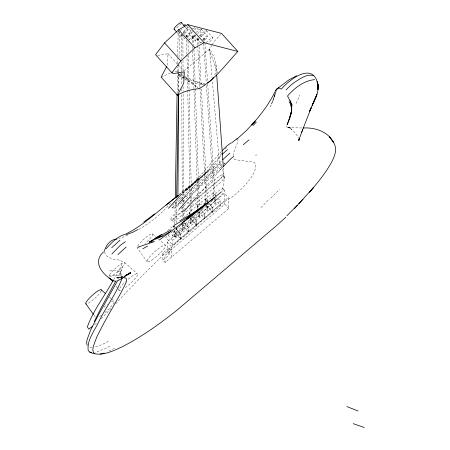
<?xml version="1.0" encoding="UTF-8"?>
<svg xmlns="http://www.w3.org/2000/svg" width="450" height="450" viewBox="0 0 450 450"><rect width="100%" height="100%" fill="white"/><g stroke="black" fill="none" stroke-linecap="round" stroke-linejoin="round"><path stroke-width="0.34" stroke-dasharray="2.25 1.69" d="M178.723 91.418L178.847 75.246L183.628 78.795M174.606 236.857L174.729 229.838M174.774 227.031L174.814 224.921M174.825 224.224L175.213 201.763M177.075 93.673L177.441 72.619M177.452 71.916L177.536 67.005M177.598 63.495L177.683 58.579M177.727 55.772L178.166 30.504M175.956 236.942A0.675 0.652 -2.1 0 0 174.982 236.312A0.675 0.652 -2.1 0 0 174.904 237.442A0.675 0.652 -2.1 0 0 175.956 236.942L176.124 227.115M176.197 222.902L176.574 201.144M178.47 90.951L178.92 64.986M179.049 57.262L179.499 31.292M233.207 155.784C233.387 149.963 237.639 145.176 238.067 139.32M167.434 65.121L168.024 53.741L157.629 55.406M223.374 167.844C224.061 175.539 225.225 183.966 221.119 190.98M185.012 76.77L204.953 85.056L178.307 75.763L178.487 71.544L175.438 71.387L172.761 72.079M272.576 102.009L275.558 92.453L275.411 93.808L270.647 106.588L274.809 94.624M118.204 279.394L119.638 276.328L122.237 266.996L121.466 269.736L116.139 280.496M274.854 94.478L273.774 97.661L276.553 90.894M214.757 75.077C218.261 66.341 214.515 56.554 209.621 49.112L184.179 70.774M296.077 103.331L299.964 95.04M113.619 279.63L121.269 266.062L122.248 261.338L118.851 260.044L113.169 259.391L107.286 256.579L104.074 251.949M211.832 45.366L209.278 49.455L217.654 73.429M212.192 44.786L214.38 41.276L220.629 34.38M221.608 152.899C219.42 157.286 217.547 161.814 213.947 165.482C202.792 175.461 192.111 186.199 179.691 194.602M197.257 196.532L222.092 167.788M186.283 195.266L213.12 164.019L221.023 155.464M191.413 195.525L221.766 160.599M170.55 203.046C161.46 213.739 150.615 222.868 138.296 229.641M216.242 197.443L211.354 201.105M221.333 151.515L189.253 188.291L197.679 178.864L187.363 189.416L199.845 177.812L195.964 181.266L209.666 169.616L179.224 194.439M101.301 318.735L110.858 308.773M115.639 303.789C142.132 275.068 169.83 247.483 199.614 222.193C210.319 214.228 219.347 203.586 231.446 197.646C239.479 191.121 247.281 184.05 252.647 175.095A81.771 15.547 -42.1 0 0 252.377 161.944L236.706 159.902L233.933 158.991L233.561 157.669M260.977 207.596L269.359 198.889M270.934 198.056L279.546 189.467M225 149.034L226.479 147.6M180.118 195.576L191.047 185.428L184.691 190.603L188.736 186.834L179.685 194.417M183.083 223.2L176.901 228.836A8.094 1.541 -42.1 0 0 172.136 235.271L173.503 236.79A8.094 1.541 -42.1 0 0 180.686 232.318L220.804 195.649A8.094 1.541 -42.1 0 0 224.522 190.817A8.094 1.541 -42.1 0 0 221.828 191.199M203.676 204.412L217.063 192.201A8.094 1.541 -42.1 0 1 222.452 188.724A8.094 1.541 -42.1 0 1 222.159 191.07M201.442 209.222L178.273 230.355A8.094 1.541 -42.1 0 0 173.503 236.79M201.96 208.749L203.507 207.343M212.231 200.711L179.314 230.799A8.094 1.541 -42.1 0 1 172.136 235.271M186.092 196.954L219.06 168.919A8.094 1.541 -42.1 0 0 222.165 165.724M180.124 203.878L220.005 169.965A8.094 1.541 -42.1 0 0 222.193 167.805M183.313 210.667L176.929 216.09A8.094 1.541 -42.1 0 1 170.764 219.285A8.094 1.541 -42.1 0 1 176.782 212.13L178.909 210.324M194.479 201.167L217.879 181.271A8.094 1.541 -42.1 0 0 222.711 175.162A8.094 1.541 -42.1 0 0 217.732 177.39L181.041 208.519M178.307 75.763L181.502 72.996M180.028 195.75L219.352 162.349L212.389 81.264M185.411 208.164L178.498 214.031A8.094 1.541 -42.1 0 0 172.479 221.186A8.094 1.541 -42.1 0 0 178.644 217.991L219.594 183.172A8.094 1.541 -42.1 0 0 224.426 177.064A8.094 1.541 -42.1 0 0 219.448 179.286L196.048 199.142M187.537 206.359L188.601 205.459M167.614 230.541L173.357 225.664L175.624 228.172M189.382 214.071L189.321 212.203L197.156 205.549L199.074 207.748M208.26 202.601L205.093 199.091L197.263 205.74L197.37 208.856M183.504 217.806L189.248 212.929L190.153 213.93M205.335 203.203L205.211 199.468L213.041 192.814L216.208 196.324M180.956 224.904L173.644 231.109L180.889 239.13L188.719 232.481L188.55 227.503L184.477 222.992M181.581 224.561L183.15 223.228M162.939 260.111L169.239 254.756L167.535 252.866L167.124 241.92L224.477 193.213L228.392 197.55L228.797 208.496L165.144 262.558L162.939 260.111L162.681 253.176L168.981 247.821L171.191 250.268L164.886 255.623L165.144 262.558M180.602 233.685L180.771 238.663L172.935 245.317L172.772 240.339L180.602 233.685L176.074 228.673M196.729 225.203L196.566 220.224L204.396 213.57L204.564 218.548L196.729 225.203L189.939 217.682M212.338 207.112L212.501 212.091L204.671 218.739L204.502 213.761L212.338 207.112L208.716 203.102M180.889 239.13L180.72 234.152L188.55 227.503M196.487 220.95L196.656 225.928L188.826 232.583L188.657 227.604L196.487 220.95L192.414 216.439M220.286 200.835L220.449 205.813L212.619 212.468L212.451 207.489L220.286 200.835L216.664 196.824M171.45 257.203L171.045 246.257L228.392 197.55M167.535 252.866L224.882 204.154L224.477 193.213M184.691 190.603L198.107 179.252M94.697 324.613L97.363 322.549M188.134 27.276L185.327 29.655A4.871 0.928 -42.1 0 0 183.746 32.822A4.871 0.928 -42.1 0 0 189.399 28.209M109.873 346.129L104.13 349.183L95.299 352.361M108.433 341.308L102.786 344.272L94.112 347.321M108.962 351.118L114.609 348.154M127.648 235.266L118.761 238.804M161.123 77.175L170.263 73.074M123.171 276.508L120.133 277.864L121.252 277.481M205.099 83.492C198.388 85.382 191.16 83.121 185.304 79.706M205.644 203.546L200.076 204.531L192.375 203.979M122.153 276.986L115.723 277.734L122.372 277.099L117.709 277.56L121.489 277.509M109.541 270.889L115.847 270.669L119.34 271.136L120.296 271.924L121.939 276.581L120.971 275.799L119.402 275.512L108.849 275.614M92.205 347.462L90.934 347.552L88.594 346.911M301.871 127.969L291.707 127.733L286.194 126.799L288.877 127.541L292.14 129.814L290.886 128.796L294.199 132.024L297.062 135.641L298.648 138.493M189.81 203.422L186.683 202.376M288.512 127.418L291.229 128.138L286.194 126.799M184.371 76.506L178.583 74.104L184.241 78.165M182.993 200.841L184.224 201.352M120.971 275.799L122.676 276.615M179.032 198.281L182.43 200.475M184.809 78.57L198.956 88.723M178.487 71.544L180.062 72.866M180.585 73.305L183.212 75.51M185.31 77.271L197.904 87.84M152.595 233.865L156.189 237.032M158.237 238.843L165.42 245.177M124.627 262.547L137.453 273.853M109.446 297.039L110.981 298.395M111.493 298.845L114.058 301.106M206.398 30.572L212.805 37.671M201.212 29.025L207.619 36.124A4.871 0.928 -42.1 0 1 204.075 40.601M197.094 28.333L202.59 34.414M191.734 27.799L192.651 28.817M186.711 26.297L191.745 31.871M194.034 35.601L200.441 42.694M185.383 27.107L187.672 29.644M189.006 33.891L195.412 40.989A4.871 0.928 -42.1 0 0 199.046 38.891M183.184 32.856L189.591 39.949M178.161 31.348L184.567 38.447M177.294 32.67L180.495 36.219M168.024 53.741L177.345 64.069M177.812 64.586L183.403 70.779M223.763 162.523L224.708 163.569M222.581 174.876L224.297 176.777M223.059 188.775L224.432 190.299M224.882 204.154L228.797 208.496M214.566 199.299L220.449 205.813M205.211 199.468L208.378 202.978M208.834 203.479L212.451 207.489M206.618 205.571L212.501 212.091M206.28 205.447L212.619 212.468M200.773 209.559L204.502 213.761M198.681 212.034L204.671 218.739M189.321 212.203L190.226 213.204M192.943 216.214L196.566 220.224M189.866 218.407L196.656 225.928M172.08 207.219L173.019 208.266M184.134 222.587L188.657 227.604M181.479 224.46L188.826 232.583M170.893 219.572L172.609 221.473M174.386 227.138L173.481 226.131L173.542 227.998M176.192 229.14L180.72 234.152M180.771 238.663L173.526 230.642L165.696 237.296L172.935 245.317M168.244 235.322L172.772 240.339M167.124 241.92L171.045 246.257M162.681 253.176L164.886 255.623M147.218 261.849L137.256 247.922A10.412 1.98 -42.1 0 1 137.222 246.926M116.066 286.071L117.658 288.298M118.058 288.861L119.25 290.531M93.864 315L95.861 317.784M219.352 162.349L222.036 167.676L223.667 173.301L224.179 179.016M120.296 271.924L120.459 273.544M209.621 49.112L212.085 77.771M215.938 64.508L216.591 73.586M204.632 38.531L204.868 42.03M204.913 42.733L207.506 81.236M207.692 84.038L215.229 196.054M215.415 198.849L215.696 203.051M203.293 38.7L203.434 40.804M203.625 43.605L206.263 82.806M206.449 85.607L213.891 196.222M214.076 199.024L214.357 203.226M198.664 38.481L198.962 44.094M199.114 46.901L201.229 86.198M201.381 89.004L207.45 201.982M207.489 202.686L207.866 209.706M197.325 38.649L197.662 44.966M197.702 45.669L199.924 87.069M199.963 87.772L206.111 202.157M206.303 205.667L206.528 209.874M168.981 247.821L169.239 254.756M193.523 36.529A0.675 0.652 -2.1 0 1 192.471 37.029A0.675 0.652 -2.1 0 1 192.549 35.899A0.675 0.652 -2.1 0 1 193.523 36.529L193.562 37.558M193.517 36.399L193.821 45.259M193.972 49.725L195.294 88.301M195.317 89.004L199.35 206.983M199.491 211.044L199.688 216.782A0.675 0.652 -2.1 0 1 198.636 217.282A0.675 0.652 -2.1 0 1 198.714 216.152A0.675 0.652 -2.1 0 1 199.688 216.782M192.178 36.444L192.442 44.156M192.516 46.389L192.589 48.493M192.679 51.171L198.056 208.412M198.174 211.787L198.343 216.827M213.041 192.814L213.21 197.792M205.093 199.091L205.262 204.069M197.156 205.549L197.303 209.908M189.248 212.929L189.287 214.172M173.357 225.664L173.424 227.531M187.864 35.707A0.675 0.652 -2.1 0 1 186.812 36.208A0.675 0.652 -2.1 0 1 186.891 35.078A0.675 0.652 -2.1 0 1 187.864 35.707L187.926 38.52M187.987 41.327L188.241 52.566M188.303 55.378L189.056 89.094M189.073 89.797L191.565 201.493M191.644 205.009L191.812 212.732M191.891 216.248L192.049 223.273A0.675 0.652 -2.1 0 1 191.002 223.774A0.675 0.652 -2.1 0 1 191.076 222.643A0.675 0.652 -2.1 0 1 192.049 223.273M186.519 35.623L186.547 37.029M186.609 39.836L186.924 53.887M186.941 54.591L187.723 89.713M187.74 90.416L190.091 195.789M190.108 196.493L190.249 202.815M190.311 205.622L190.485 213.351M190.575 217.564L190.704 223.183M182.874 34.571L182.976 57.724M182.987 60.531L183.032 71.055M183.037 71.758L183.066 78.772M183.099 86.496L183.122 91.406M183.133 94.213L183.583 196.656M183.6 200.166L183.611 202.972M183.623 205.779L183.673 217.704M183.701 223.318L183.729 230.338A0.675 0.652 -2.1 0 1 182.678 230.839A0.675 0.652 -2.1 0 1 182.756 229.708A0.675 0.652 -2.1 0 1 183.729 230.338M181.524 33.784L181.631 59.04M181.648 61.847L181.744 84.302M181.761 88.515L181.778 92.019M181.789 94.826L182.244 198.675M182.244 199.378L182.267 204.289M182.278 207.096L182.329 218.323M182.357 223.937L182.385 230.254M183.324 32.372A4.871 0.928 -42.1 0 1 187.729 29.711A4.871 0.928 -42.1 0 1 184.129 34.121M182.087 35.651A4.871 0.928 -42.1 0 1 181.463 34.29M181.08 23.411A4.871 0.928 -42.1 0 1 175.674 28.552M185.535 36.517A4.871 0.928 -42.1 0 1 190.356 32.321A4.871 0.928 -42.1 0 1 191.357 33.058A4.871 0.928 -42.1 0 1 186.795 37.451M185.136 38.413A4.871 0.928 -42.1 0 1 184.489 38.273M181.794 29.256A4.871 0.928 -42.1 0 1 180.388 30.358M195.806 35.303A4.871 0.928 -42.1 0 1 190.153 39.915A4.871 0.928 -42.1 0 1 191.734 36.754L194.541 34.369A4.871 0.928 -42.1 0 1 195.182 33.941M199.671 35.927A4.871 0.928 -42.1 0 1 202.646 34.487A4.871 0.928 -42.1 0 1 200.447 37.609M195.412 40.989A4.871 0.928 -42.1 0 1 197.556 37.794M195.998 28.181A4.871 0.928 -42.1 0 1 194.034 30.516M193.354 31.168A4.871 0.928 -42.1 0 1 189.096 33.93A4.871 0.928 -42.1 0 1 191.149 30.696M193.264 28.828A4.871 0.928 -42.1 0 1 195.154 27.557M202.584 39.499A4.871 0.928 -42.1 0 1 207.619 36.124M202.028 42.131A4.871 0.928 -42.1 0 1 201.409 40.77M201.291 29.199A4.871 0.928 -42.1 0 1 197.668 33.502M195.621 35.032A4.871 0.928 -42.1 0 1 194.996 33.671M196.178 32.406A4.871 0.928 -42.1 0 1 200.649 29.059M198.596 38.852A0.675 0.652 -2.1 0 1 197.578 39.083A0.675 0.652 -2.1 0 1 197.55 38.07A0.675 0.652 -2.1 0 1 198.579 38.239M206.145 42.885A4.871 0.928 -42.1 0 1 210.803 38.509A4.871 0.928 -42.1 0 1 212.704 38.391A4.871 0.928 -42.1 0 1 208.547 42.733M199.738 35.786A4.871 0.928 -42.1 0 1 205.009 31.022A4.871 0.928 -42.1 0 1 205.599 32.304A4.871 0.928 -42.1 0 1 200.25 36.906M137.649 246.071A10.412 1.98 -42.1 0 1 146.863 236.711A10.412 1.98 -42.1 0 1 152.713 234.624A10.412 1.98 -42.1 0 1 145.024 243.444M139.449 247.404A10.412 1.98 -42.1 0 1 138.459 247.849M128.239 279.169A12.353 2.346 -42.1 0 1 137.498 275.034A12.353 2.346 -42.1 0 1 124.897 288.006M120.679 290.441A12.353 2.346 -42.1 0 1 125.544 281.593M111.454 301.725A12.353 2.346 -42.1 0 1 113.597 303.306A12.353 2.346 -42.1 0 1 105.075 312.469M101.503 315.264A12.353 2.346 -42.1 0 1 98.466 317.171M103.933 307.215A12.353 2.346 -42.1 0 1 107.55 304.262M101.272 290.796A10.412 1.98 -42.1 0 1 95.192 298.029A10.412 1.98 -42.1 0 1 87.103 303.778M222.069 164.509A8.094 1.541 -42.1 0 0 219.859 166.078L178.909 200.818A8.094 1.541 -42.1 0 0 172.89 207.979A8.094 1.541 -42.1 0 0 179.061 204.784M223.774 163.626A8.094 1.541 -42.1 0 1 224.837 163.856M176.923 204.711A8.094 1.541 -42.1 0 1 172.232 207.287A8.094 1.541 -42.1 0 1 173.678 204.013M174.594 202.984A8.094 1.541 -42.1 0 1 175.641 201.909M176.777 200.824A8.094 1.541 -42.1 0 1 177.964 199.778L218.919 165.032A8.094 1.541 -42.1 0 1 222.058 162.922M206.82 210.336A0.675 0.652 -2.1 0 0 207.872 209.835A0.675 0.652 -2.1 0 0 206.899 209.205A0.675 0.652 -2.1 0 0 206.82 210.336M203.586 39.161A0.675 0.652 -2.1 0 0 204.638 38.661A0.675 0.652 -2.1 0 0 203.664 38.031A0.675 0.652 -2.1 0 0 203.586 39.161M214.656 203.681A0.675 0.652 -2.1 0 0 215.702 203.181A0.675 0.652 -2.1 0 0 214.729 202.551A0.675 0.652 -2.1 0 0 214.656 203.681M151.768 260.083A12.353 2.346 -42.1 0 0 165.623 245.616A12.353 2.346 -42.1 0 0 151.571 254.846A12.353 2.346 -42.1 0 0 151.768 260.083M113.124 275.108A10.412 1.98 -42.1 0 0 124.796 262.912A10.412 1.98 -42.1 0 0 112.956 270.697A10.412 1.98 -42.1 0 0 113.124 275.108"/><path stroke-width="0.67" d="M177.913 196.149L178.701 94.224M175.286 197.55L177.064 94.376M176.642 196.937L178.408 94.461M291.887 104.541L291.381 111.493L291.887 104.541L287.516 95.974C294.497 88.059 303.868 80.623 314.679 79.627M291.471 112.281L287.128 124.841C289.873 117.579 294.531 108.855 289.029 101.7M299.025 140.282L299.34 138.414L298.688 140.479L302.67 129.628L301.584 132.615M289.215 119.492L291.206 112.117L290.256 115.914L290.678 113.991M309.803 110.964C313.183 101.734 320.94 91.946 317.064 81.714L318.032 84.938L317.925 89.668L317.959 84.617L318.032 84.938C313.56 61.087 289.957 78.998 281.34 89.128L278.668 87.789L276.969 88.605M122.102 278.196C116.494 293.197 106.627 306.242 99.371 320.468C95.226 330.024 86.76 339.581 88.194 350.533L89.674 352.041C100.311 357.39 112.326 351.366 122.13 346.809C141.739 336.803 159.711 323.904 176.912 310.241L276.941 225.281L285.84 217.148M275.934 90.709L276.441 89.089L277.695 89.151M315.141 98.904L315.951 96.823L312.165 105.323L317.008 94.028M104.304 251.342C105.829 245.419 110.284 239.259 116.91 239.068M302.389 130.399L311.293 107.595L309.426 111.572M275.738 90.742L276.441 89.089M94.191 321.716L101.104 307.912L115.824 281.076M166.804 66.324L161.123 77.175L177.435 95.248C184.162 91.164 191.351 89.359 198.956 88.723C214.976 79.864 225.602 64.586 237.836 51.463L221.524 33.396L187.74 24.637L178.616 29.745L164.576 42.879L155.554 54.714L171.866 72.788L173.25 73.586L184.337 71.814L183.746 83.188L177.435 95.248M275.721 90.354C269.713 103.117 261.163 114.373 251.82 124.869L255.201 121.084L246.037 130.905L236.796 139.202M117.63 280.62L98.128 315.478L90.838 329.608L87.081 339.559L86.642 342.951L87.142 345.381M113.265 280.221C104.794 295.83 93.42 310.123 87.339 326.886L88.824 329.147L92.559 326.261M103.59 251.826C92.205 262.26 102.178 273.859 112.157 280.131L109.074 278.004L112.776 280.581M171.866 72.788L180.889 60.947L194.929 47.812L204.053 42.705L237.836 51.463M190.519 196.566L178.892 209.514M196.386 197.544L184.118 211.224M111.853 254.047L120.279 245.346L125.466 241.667M213.576 77.614L210.915 80.651L207.456 82.811M174.561 198.512L177.941 195.727M185.85 195.773L177.936 204.379M168.435 208.288L179.623 196.037M106.065 248.805C111.42 242.893 117.203 236.531 125.145 234.298C145.305 224.769 160.639 208.114 178.622 195.311M222.559 167.271L230.445 159.109L233.679 156.437M286.093 90L287.961 87.981A11.464 2.183 -42.1 0 1 294.486 82.339C300.043 79.014 306.816 73.305 313.599 75.758M252.962 125.634L256.314 122.108M294.283 208.699L313.622 187.374L309.527 192.178C317.621 182.796 325.564 173.126 331.549 162.225C334.119 157.241 336.617 151.712 335.154 145.991C330.632 132.576 316.266 127.181 303.182 127.997M222.261 150.542L226.62 146.171L230.788 143.016M297.388 205.2L286.898 215.741M298.794 203.737L303.007 199.344M111.69 247.742L119.942 240.221M117.872 254.593L126.124 247.067M221.951 154.553L227.498 149.591M222.722 159.654L229.882 153.124M231.452 143.055L236.976 138.673M249.007 139.843L243.309 144.709M277.47 88.566L288.821 79.942L296.606 75.724M166.044 205.2L178.166 195.283M159.722 239.754L192.538 215.229L221.338 191.947M182.014 222.885L205.217 205.088L186.581 218.199L174.111 225.338M200.655 208.288L214.588 197.505M255.87 155.216L256.202 154.963M143.758 222.069L154.688 213.874M186.581 218.199L207.011 203.113L192.555 213.396L179.764 220.838M161.505 234.388L149.141 242.117L154.417 241.605L137.767 247.179M277.869 88.307L278.668 87.789M125.229 275.85L130.449 272.531L121.815 278.533L117.979 280.659M124.627 276.261L130.714 273.004L125.741 275.445M142.774 248.794L147.527 246.094M149.141 242.117L162.607 235.952L170.657 231.559M171.253 229.753L155.076 238.556L162.607 235.952M137.812 229.567L132.801 232.256L126.439 234.63M125.606 275.428L127.429 274.618M100.294 354.167L104.265 353.07M122.676 277.571L125.522 277.982L126.478 278.769L126.641 280.389L125.82 283.174L120.859 293.006L104.31 322.324L97.014 336.454L93.263 346.404L92.818 349.796L93.324 352.226L94.776 353.756M113.31 280.8L115.853 281.346M89.674 352.041L91.462 352.496M353.205 423.658L364.275 427.5M346.821 406.581L358.088 410.957M101.239 289.8L105.339 293.417M187.74 24.637L204.053 42.705M181.266 22.545L184.466 26.094M178.616 29.745L194.929 47.812M174.088 29.121L176.833 32.164M164.576 42.879L180.889 60.947M330.761 138.639L329.248 136.682L333.534 142.329L332.027 140.372M111.279 279.388L112.877 281.616M85.899 303.857L93.471 314.443M290.002 100.344L291.392 104.58M290.863 105.064L291.735 108.928L291.707 108.427M216.692 74.981L223.273 166.444M174.651 29.087A4.871 0.928 -42.1 0 1 176.917 25.273A4.871 0.928 -42.1 0 1 181.282 23.012M183.752 25.341A4.871 0.928 -42.1 0 1 185.355 25.239M86.361 303.952A10.412 1.98 -42.1 0 1 91.946 295.627A10.412 1.98 -42.1 0 1 101.407 290.171"/></g></svg>
